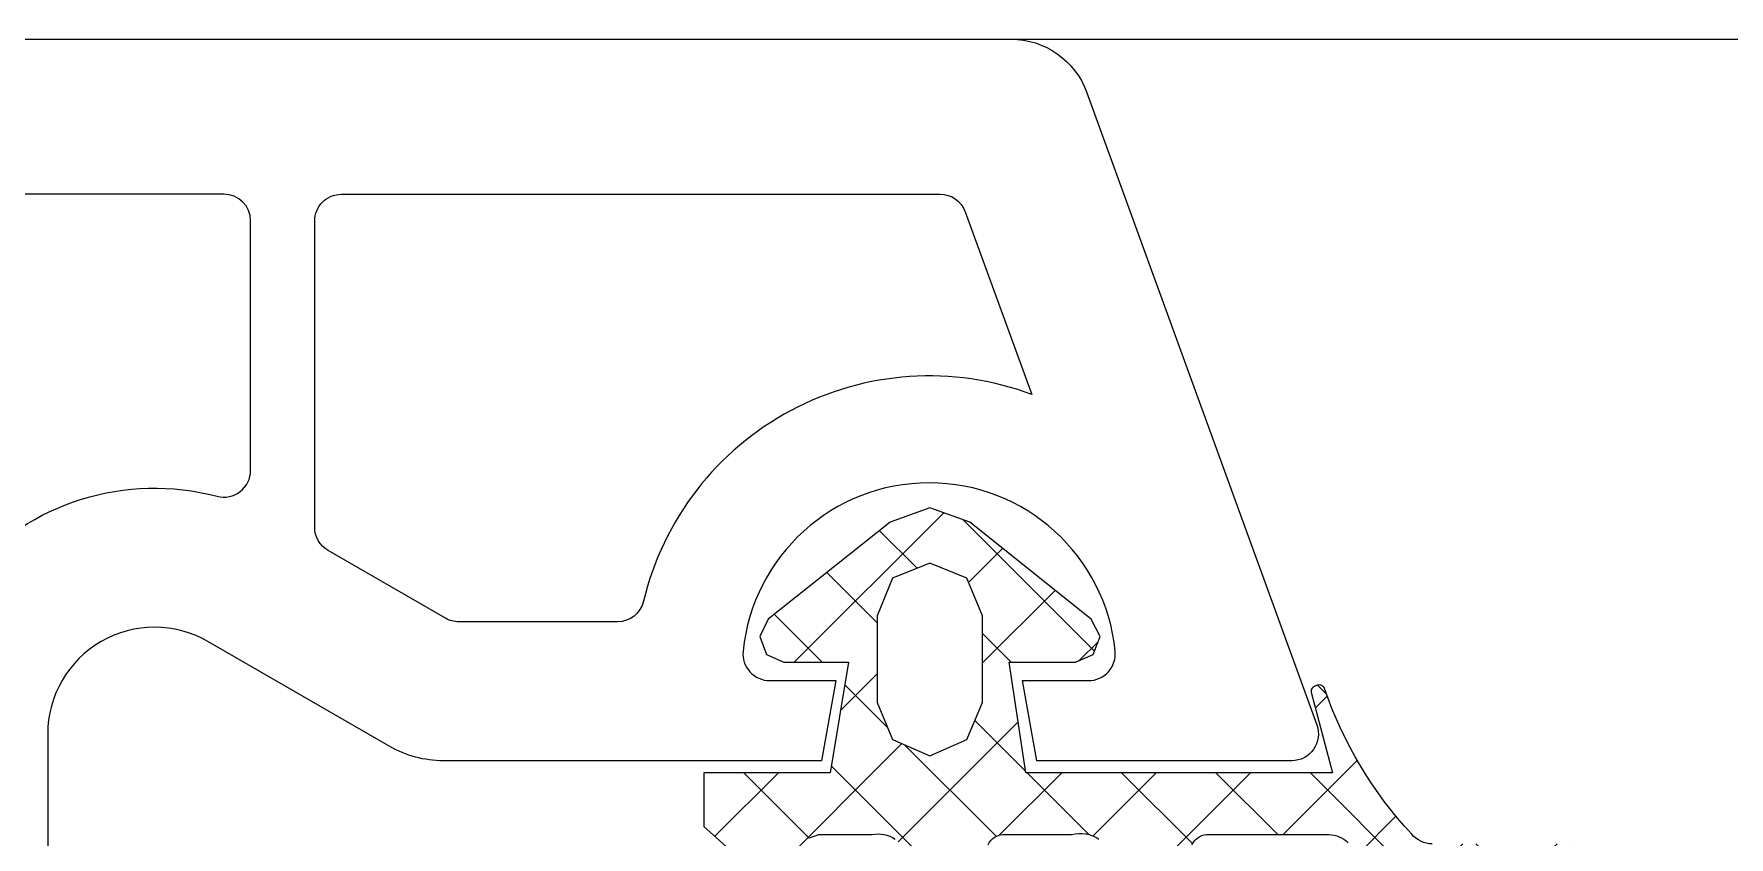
# Model space of a CAD drawing. Header units: millimetres. Extents: x 14753 to 45183, y 5640 to 19518.
# Drawn here: x 41575.57 to 41582.79, y 18264.93 to 18268.35 of the extents above; entities that cross this region are included whole.
import ezdxf

# ---------------------------------------------------------------- set-up
doc = ezdxf.new("R2010")
doc.units = ezdxf.units.MM
doc.linetypes.add('DASHDOT2', pattern=[0.5, 0.25, -0.125, 0, -0.125])
doc.linetypes.add('HIDDEN', pattern=[0.375, 0.25, -0.125])
doc.layers.add('5', color=5, linetype='HIDDEN')
doc.layers.add('tarama', color=253, linetype='Continuous')
doc.layers.add('pvc', color=253, linetype='Continuous', lineweight=9)

# ---------------------------------------------------------------- blocks, each defined once
blk = doc.blocks.new('A$C1A495F32')
at = {"layer": 'pvc'}
h = blk.add_hatch(dxfattribs=at)
h.set_pattern_fill('ANSI37', color=256, scale=0.025303643724684, angle=450, style=0, double=1)
h.set_pattern_definition([(315.0000000000103, (263.1673273903725, -45.79168958531954), (0.0022365472583062, 0.002236547258307), []), (45.00000000001029, (263.1673273903725, -45.79168958531954), (-0.002236547258307, 0.0022365472583062), [])])
edge = h.paths.add_edge_path()
edge.add_line((3.974321992485783, 3.770929502694343), (3.975312785412825, 3.767174885877466))
edge.add_line((3.975312785405548, 3.767174885862913), (3.960792801211935, 3.767174885862913))
edge.add_line((3.960792801211935, 3.767174885862913), (3.959997665682748, 3.772401087866455))
edge.add_line((3.959997665675473, 3.772401087881007), (3.963135959391363, 3.772401087881007))
edge.add_line((3.963135959391363, 3.772401087881007), (3.96398407561355, 3.772770056864826))
edge.add_line((3.96398407561355, 3.772770056857552), (3.964301798907399, 3.773620735366421))
edge.add_line((3.964301798914673, 3.773620735366421), (3.963879021939646, 3.774440666449663))
edge.add_line((3.96387902193237, 3.774440666449663), (3.95812669290899, 3.779027155971562))
edge.add_line((3.958126692916266, 3.779027155971562), (3.956243413696938, 3.779716410535911))
edge.add_line((3.956243413689662, 3.779716410535911), (3.954362696764292, 3.779027155971562))
edge.add_line((3.954362696764292, 3.779027155971562), (3.948582182594691, 3.774440666464212))
edge.add_line((3.948582182609243, 3.774440666449663), (3.948185028493753, 3.773620735366421))
edge.add_line((3.948185028493753, 3.773620735366421), (3.948502751780324, 3.772770056857552))
edge.add_line((3.948502751780324, 3.772770056857552), (3.949325245150247, 3.772401087873731))
edge.add_line((3.949325245164799, 3.772401087881007), (3.952394767824444, 3.772401087881007))
edge.add_line((3.952394767824444, 3.772401087881007), (3.951519953661772, 3.767174885870189))
edge.add_line((3.951519953654496, 3.767174885862913), (3.945540428227102, 3.767174885862913))
edge.add_line((3.945540428234378, 3.767174885862913), (3.945540428234378, 3.764632318030634))
edge.add_line((3.945540428234378, 3.764632318030634), (3.949638224265071, 3.760943587301881))
edge.add_line((3.949638224265071, 3.760943587309156), (3.954016118863363, 3.760943587309156))
edge.add_arc((3.954016118863363, 3.761956745198404), 0.0010131578947329, 270.0000000000103, 360.0000000000103)
edge.add_line((3.955029276752611, 3.761956745198404), (3.955029276752611, 3.761987679594311))
edge.add_arc((3.954016118863363, 3.761987679587036), 0.0010131578947329, 360.0000000000103, 450.0000000000103)
edge.add_line((3.954016118863363, 3.763000837476283), (3.950950331804052, 3.763000837476283))
edge.add_line((3.950950331796772, 3.763000837476283), (3.950542106176726, 3.76336576748872))
edge.add_arc((3.95119194102881, 3.763731023260334), 0.0007454509450267, 151.8069317185127, 209.3392419979718, ccw=False)
edge.add_line((3.950534929914283, 3.76408320719929), (3.950985892013703, 3.764242068842575))
edge.add_line((3.950985892020977, 3.764242068842575), (3.953502055534045, 3.764242068842575))
edge.add_arc((3.953795259832987, 3.762822098615288), 0.0014499255836929, 56.373358752750676, 101.66682270027468, ccw=False)
edge.add_line((3.954598197859013, 3.764029399222636), (3.957780907163396, 3.761219115483982))
edge.add_arc((3.959457399483653, 3.763117780596076), 0.0025328947367784, 228.5559874828587, 270.0000000000103)
edge.add_line((3.959457399483653, 3.760584885858406), (3.962794705432313, 3.760584885858406))
edge.add_arc((3.962794705425039, 3.761091464817581), 0.0005065789473779, 270.0000000000103, 360.0000000000103)
edge.add_line((3.963301284384213, 3.761091464817581), (3.963301284384213, 3.761572770570636))
edge.add_arc((3.962794705425039, 3.761572770563361), 0.0005065789473664, 360.0000000000103, 450.0000000000103)
edge.add_line((3.962794705425039, 3.762079349507985), (3.961382665707787, 3.762079349507985))
edge.add_arc((3.961382665715063, 3.764612244245653), 0.0025328947368437, 225.0000000000103, 270.00000000001023, ccw=False)
edge.add_line((3.959591638675192, 3.762821217205782), (3.959051448575337, 3.763365767495996))
edge.add_line((3.959051448575337, 3.763365767495996), (3.958997640591404, 3.763762921611486))
edge.add_arc((3.959741953818593, 3.763431494699033), 0.0008147674336357, 84.18453569201932, 155.997602179182, ccw=False)
edge.add_line((3.959824509976897, 3.764242068842575), (3.962953059533901, 3.764242068842575))
edge.add_arc((3.963381307214147, 3.762785421677107), 0.0015182941300453, 55.01736015241403, 106.38309789808599, ccw=False)
edge.add_line((3.964251788071122, 3.764029399222636), (3.967440542626718, 3.761213777615922))
edge.add_arc((3.969117034939698, 3.763112442735291), 0.0025328947367784, 228.5559874828587, 270.0000000000103)
edge.add_line((3.969117034939698, 3.760579548012173), (3.972577832129898, 3.760579548012173))
edge.add_arc((3.972577832129898, 3.761086126942245), 0.0005065789474125, 269.9999999895986, 359.9999999948045)
edge.add_line((3.973084411103627, 3.761086126942245), (3.973084411103627, 3.761647621016891))
edge.add_arc((3.972577832129898, 3.761647621016891), 0.0005065789473664, 360.0000000052161, 450.0000000104218)
edge.add_line((3.972577832129898, 3.762154199961513), (3.970477080634736, 3.762154199961513))
edge.add_arc((3.970477080642011, 3.763420647337623), 0.0012664473684046, 226.1847338347719, 270.00000000001023, ccw=False)
edge.add_line((3.969600274227558, 3.762506809573096), (3.968705038794723, 3.763365767495996))
edge.add_line((3.968705038801997, 3.763365767495996), (3.968651230818069, 3.763762921611486))
edge.add_arc((3.969415168336126, 3.763398789793427), 0.0008462815919922, 94.82784706618901, 154.5151360098573, ccw=False)
edge.add_line((3.96934394346317, 3.764242068842575), (3.975133301901223, 3.764242068842575))
edge.add_arc((3.975133301893946, 3.762950292533786), 0.0012917763157522, 44.599069733076476, 90.00000000001017, ccw=False)
edge.add_line((3.976053095015232, 3.763857302277756), (3.978618754415946, 3.76125548256095))
edge.add_arc((3.979520512380986, 3.762144707805417), 0.0012664473684826, 224.5990697367058, 270.0000000041749)
edge.add_line((3.979520512380986, 3.760878260429306), (3.986165485752279, 3.760878260429306))
edge.add_arc((3.986165485752279, 3.762144707805417), 0.0012664473683931, 270.0000000041749, 360.0000000010515)
edge.add_line((3.987431933113839, 3.762144707805417), (3.987431933113839, 3.762538785129436))
edge.add_arc((3.986165485752279, 3.762538785136712), 0.0012664473684621, 359.9999999989691, 449.9999999958457)
edge.add_line((3.986165485752279, 3.76380523249827), (3.980036418477538, 3.76380523249827))
edge.add_arc((3.980036418477538, 3.765071679859828), 0.0012664473684046, 219.8689108443933, 270.00000000001023, ccw=False)
edge.add_arc((3.993422245242981, 3.777550318794962), 0.019564874466695, 199.0747709728359, 222.7891846348418, ccw=False)
edge.add_arc((3.974692239135038, 3.771073707575851), 0.0002532894737386, 379.0747709781386, 469.7416254978789)
edge.add_line((3.974606683230376, 3.771312110060534), (3.974471024215745, 3.77126342588599))
edge.add_arc((3.974556580113127, 3.771025023386755), 0.0002532894736719, 109.741625502275, 202.1554468797507)
h.paths.add_polyline_path([(3.956243413689662, 3.767973460002393), (3.957993454110692, 3.768742145395664), (3.958736516666247, 3.770492185816692), (3.958736516666247, 3.774599528092948), (3.957993454110692, 3.776377753638371), (3.956243413689662, 3.777092631054983), (3.954467750430922, 3.776377753638371), (3.953752873014309, 3.774599528092948), (3.953752873014309, 3.770492185816692), (3.954467750430922, 3.768742145395664)], flags=16)
blk.add_line((3.960094756053877, 3.801898870464357), (5.129253038496242, 3.801898870464357), dxfattribs=at)
for points in [[(3.828424487830488, 3.801898870464357), (3.960094756053877, 3.801898870464357, -0.3152990000002134), (3.963661403322475, 3.799401476724595), (3.974567635610582, 3.769436851223873, -0.5205670000010109), (3.973378754031728, 3.767738951421048), (3.961305282384272, 3.767738951421048), (3.960636026298741, 3.771534497987885), (3.963760930142598, 3.771534497987885, 0.4438659999945087), (3.965019771232618, 3.772926198384084, 0.9045339999992252), (3.947396006056807, 3.772926198384084, 0.4438660000040894), (3.948654847161376, 3.771534497987885), (3.95177975099068, 3.771534497987885), (3.951110492387669, 3.767738951421048), (3.933186441281576, 3.767738951421048, -0.1316520000000674), (3.930656076903686, 3.768416960032482), (3.922047969608683, 3.773386853754345, 0.5773499999998207), (3.914456876504119, 3.769004133609995), (3.914456739861633, 3.720168101230226), (3.924578187230508, 3.720168101230226), (3.924578187230508, 3.708528425115217, -0.9999999999999998), (3.920023531361948, 3.708528425115217), (3.920023531361948, 3.715107372474447), (3.914452853234252, 3.715107372474447), (3.914452853234252, 3.684236927139863)], [(3.828424487830488, 3.801898870464357), (3.960094756053877, 3.801898870464357, -0.3152990000002134), (3.963661403337026, 3.799401476724595), (3.974567635610582, 3.769436851223873, -0.5205670000010109), (3.973378754031728, 3.767738951421048), (3.961305282384272, 3.767738951421048), (3.960636026298741, 3.771534497987885), (3.963760930142598, 3.771534497987885, 0.4438659999945087), (3.965019771232618, 3.772926198384084, 0.9045339999992252), (3.947396006056807, 3.772926198384084, 0.4438660000040894), (3.948654847161376, 3.771534497987885), (3.95177975099068, 3.771534497987885), (3.951110492387669, 3.767738951421048), (3.933186441281576, 3.767738951421048, -0.1316520000000674), (3.930656076903686, 3.768416960032482), (3.922047969608683, 3.773386853754345, 0.5773499999998207), (3.914456876504119, 3.769004133609995), (3.914456739861633, 3.720168101230226), (3.924578187230508, 3.720168101230226), (3.924578187230508, 3.708528425100666, -0.9999999999999998), (3.920023531361948, 3.708528425100666), (3.920023531361948, 3.715107372474447), (3.914452853234252, 3.715107372474447), (3.914452853234252, 3.684236927139863)], [(3.828424487830488, 3.801898870464357), (3.960094756053877, 3.801898870464357, -0.3152990000002134), (3.963661403337026, 3.799401476724595), (3.974567635610582, 3.769436851223873, -0.5205670000010109), (3.973378754031728, 3.767738951421048), (3.961305282384272, 3.767738951421048), (3.960636026298741, 3.771534497987885), (3.963760930142598, 3.771534497987885, 0.4438659999945087), (3.965019771232618, 3.772926198384084, 0.9045339999992252), (3.947396006056807, 3.772926198384084, 0.4438660000040894), (3.948654847161376, 3.771534497987885), (3.95177975099068, 3.771534497987885), (3.951110492387669, 3.767738951421048), (3.933186441281576, 3.767738951421048, -0.1316520000000674), (3.930656076903686, 3.768416960032482), (3.922047969608683, 3.773386853754345, 0.5773499999998207), (3.914456876504119, 3.769004133609995), (3.914456739861633, 3.720168101230226), (3.924578187230508, 3.720168101230226), (3.924578187230508, 3.708528425100666, -0.9999999999999998), (3.920023531361948, 3.708528425100666), (3.920023531361948, 3.715107372474447), (3.914452853234252, 3.715107372474447), (3.914452853234252, 3.684236927139863)], [(3.828424487830488, 3.801898870464357), (3.960094756053877, 3.801898870464357, -0.3152990000002134), (3.963661403337026, 3.799401476724595), (3.974567635610582, 3.769436851223873, -0.5205670000010109), (3.973378754031728, 3.767738951421048), (3.961305282384272, 3.767738951421048), (3.960636026298741, 3.771534497987885), (3.963760930142598, 3.771534497987885, 0.4438659999945087), (3.965019771232618, 3.772926198384084, 0.9045339999992252), (3.947396006056807, 3.772926198384084, 0.4438660000040894), (3.948654847161376, 3.771534497987885), (3.95177975099068, 3.771534497987885), (3.951110492387669, 3.767738951421048), (3.933186441281576, 3.767738951421048, -0.1316520000000674), (3.930656076903686, 3.768416960032482), (3.922047969608683, 3.773386853754345, 0.5773499999998207), (3.914456876504119, 3.769004133609995), (3.914456739861633, 3.720168101230226), (3.924578187230508, 3.720168101230226), (3.924578187230508, 3.708528425100666, -0.9999999999999998), (3.920023531361948, 3.708528425100666), (3.920023531361948, 3.715107372474447), (3.914452853234252, 3.715107372474447), (3.914452853234252, 3.684236927139863)], [(3.828424487830488, 3.801898870464357), (3.960094756053877, 3.801898870464357, -0.3152990000002134), (3.963661403337026, 3.799401476753701), (3.974567635610582, 3.769436851209319, -0.5205670000010109), (3.973378754031728, 3.767738951421048), (3.961305282384272, 3.767738951421048), (3.960636026298741, 3.771534498002436), (3.963760930142598, 3.771534498002436, 0.4438659999945087), (3.965019771232618, 3.772926198384084, 0.9045339999992252), (3.947396006056807, 3.772926198384084, 0.4438660000040894), (3.948654847161376, 3.771534498002436), (3.951779751005232, 3.771534498002436), (3.951110492402221, 3.767738951421048), (3.933186441281576, 3.767738951421048, -0.1316520000000674), (3.930656076889134, 3.768416960032482), (3.922047969623232, 3.773386853739792, 0.5773499999998207), (3.914456876504119, 3.769004133595443), (3.914456739861633, 3.720168101230226), (3.924578187230508, 3.720168101230226), (3.924578187230508, 3.708528425115217, -0.9999999999999998), (3.920023531347396, 3.708528425115217), (3.920023531347396, 3.715107372474447), (3.914452853234252, 3.715107372474447), (3.914452853234252, 3.684236927139863)], [(3.828424487830488, 3.801898870464357), (3.960094756053877, 3.801898870464357, -0.3152990000002134), (3.963661403337026, 3.799401476753701), (3.974567635610582, 3.769436851209319, -0.5205670000010109), (3.973378754031728, 3.767738951421048), (3.961305282384272, 3.767738951421048), (3.960636026298741, 3.771534498002436), (3.963760930142598, 3.771534498002436, 0.4438659999945087), (3.965019771232618, 3.772926198384084, 0.9045339999992252), (3.947396006056807, 3.772926198384084, 0.4438660000040894), (3.948654847161376, 3.771534498002436), (3.95177975099068, 3.771534498002436), (3.951110492402221, 3.767738951421048), (3.933186441281576, 3.767738951421048, -0.1316520000000674), (3.930656076889134, 3.768416960032482), (3.922047969608683, 3.773386853739792, 0.5773499999998207), (3.914456876504119, 3.769004133595443), (3.914456739861633, 3.720168101230226), (3.924578187230508, 3.720168101230226), (3.924578187230508, 3.708528425115217, -0.9999999999999998), (3.920023531347396, 3.708528425115217), (3.920023531347396, 3.715107372474447), (3.914452853234252, 3.715107372474447), (3.914452853234252, 3.684236927139863)], [(3.828424487845038, 3.801898870464357), (3.960094756053877, 3.801898870464357, -0.3152990000002134), (3.963661403337026, 3.799401476724595), (3.974567635610582, 3.769436851223873, -0.5205670000010109), (3.973378754031728, 3.767738951421048), (3.961305282384272, 3.767738951421048), (3.960636026313294, 3.771534497987885), (3.963760930142598, 3.771534497987885, 0.4438659999945087), (3.965019771247168, 3.772926198384084, 0.9045339999992252), (3.947396006056807, 3.772926198384084, 0.4438660000040894), (3.948654847161376, 3.771534497987885), (3.951779751005232, 3.771534497987885), (3.951110492402221, 3.767738951421048), (3.933186441281576, 3.767738951421048, -0.1316520000000674), (3.930656076918238, 3.768416960032482), (3.922047969623232, 3.773386853754345, 0.5773499999998207), (3.914456876504119, 3.769004133609995), (3.914456739861633, 3.720168101230226), (3.924578187230508, 3.720168101230226), (3.924578187230508, 3.708528425100666, -0.9999999999999998), (3.920023531361948, 3.708528425100666), (3.920023531361948, 3.715107372474447), (3.914452853234252, 3.715107372474447), (3.914452853234252, 3.684236927139863)], [(3.950534929914283, 3.76408320719929), (3.950985892020977, 3.764242068842575), (3.953502055534045, 3.764242068842575, -0.2002438488319815), (3.954598197859013, 3.764029399222636)], [(3.958997640584128, 3.763762921611486, -0.3240181730328407), (3.959824509962345, 3.764242068842575), (3.962953059512074, 3.764242068842575, -0.2279550461904184), (3.964251788071122, 3.764029399222636)], [(3.968651230810791, 3.763762921611486, -0.2664873028457044), (3.96934394346317, 3.764242068842575), (3.975133301893946, 3.764242068842575, -0.2007316071175095), (3.976053095000678, 3.763857302277756)], [(3.980036418477538, 3.76380523249827, -0.2222948353450592), (3.979064403538357, 3.764259844967455, -0.1038445285213945), (3.974931621210998, 3.771156483031517, 0.4176266132130548), (3.974606683215823, 3.771312110060534), (3.974471024193917, 3.77126342588599, 0.4266074269595868), (3.974321992471231, 3.770929502694343), (3.975312785390996, 3.767174885862913), (3.960792801211935, 3.767174885862913), (3.959997665660921, 3.772401087881007), (3.963135959391363, 3.772401087881007), (3.96398407561355, 3.772770056857552), (3.964301798900123, 3.773620735366421), (3.96387902193237, 3.774440666449663), (3.958126692916266, 3.779027155971562), (3.956243413689662, 3.779716410535911), (3.954362696764292, 3.779027155971562), (3.948582182594691, 3.774440666449663), (3.948185028479201, 3.773620735366421), (3.948502751780324, 3.772770056857552), (3.949325245150247, 3.772401087881007), (3.952394767809893, 3.772401087881007), (3.951519953654496, 3.767174885862913), (3.945540428234378, 3.767174885862913), (3.945540428234378, 3.764632318030634), (3.949638224250517, 3.760943587309156)], [(3.950534929914283, 3.76408320719929), (3.950985892020977, 3.764242068842575), (3.953502055534045, 3.764242068842575, -0.2002438488319815), (3.954598197859013, 3.764029399222636)], [(3.958997640584128, 3.763762921611486, -0.3240181730328407), (3.959824509962345, 3.764242068842575), (3.962953059512074, 3.764242068842575, -0.2279550461904184), (3.964251788071122, 3.764029399222636)], [(3.968651230810791, 3.763762921611486, -0.2664873028457044), (3.96934394346317, 3.764242068842575), (3.975133301893946, 3.764242068842575, -0.2007316071175095), (3.976053095000678, 3.763857302277756)], [(3.980036418477538, 3.76380523249827, -0.2222948353450592), (3.979064403538357, 3.764259844967455, -0.1038445285213945), (3.974931621210998, 3.771156483031517, 0.4176266132130548), (3.974606683215823, 3.771312110060534), (3.974471024193917, 3.77126342588599, 0.4266074269595868), (3.974321992471231, 3.770929502694343), (3.975312785390996, 3.767174885862913), (3.960792801211935, 3.767174885862913), (3.959997665660921, 3.772401087881007), (3.963135959391363, 3.772401087881007), (3.96398407561355, 3.772770056857552), (3.964301798900123, 3.773620735366421), (3.96387902193237, 3.774440666449663), (3.958126692916266, 3.779027155971562), (3.956243413689662, 3.779716410535911), (3.954362696764292, 3.779027155971562), (3.948582182594691, 3.774440666449663), (3.948185028479201, 3.773620735366421), (3.948502751780324, 3.772770056857552), (3.949325245150247, 3.772401087881007), (3.952394767809893, 3.772401087881007), (3.951519953654496, 3.767174885862913), (3.945540428234378, 3.767174885862913), (3.945540428234378, 3.764632318030634), (3.949638224250517, 3.760943587309156)], [(3.950534929914283, 3.76408320719929), (3.950985892020977, 3.764242068842575), (3.953502055534045, 3.764242068842575, -0.2002438488319815), (3.954598197859013, 3.764029399222636)], [(3.958997640584128, 3.763762921611486, -0.3240181730328407), (3.959824509962345, 3.764242068842575), (3.962953059512074, 3.764242068842575, -0.2279550461904184), (3.964251788071122, 3.764029399222636)], [(3.968651230810791, 3.763762921611486, -0.2664873028457044), (3.96934394346317, 3.764242068842575), (3.975133301893946, 3.764242068842575, -0.2007316071175095), (3.976053095000678, 3.763857302277756)], [(3.980036418477538, 3.76380523249827, -0.2222948353450592), (3.979064403538357, 3.764259844967455, -0.1038445285213945), (3.974931621210998, 3.771156483031517, 0.4176266132130548), (3.974606683215823, 3.771312110060534), (3.974471024193917, 3.771263425871437, 0.4266074269595868), (3.974321992471231, 3.770929502694343), (3.975312785390996, 3.767174885862913), (3.960792801211935, 3.767174885862913), (3.959997665660921, 3.772401087881007), (3.963135959391363, 3.772401087881007), (3.96398407561355, 3.772770056857552), (3.964301798900123, 3.773620735366421), (3.96387902193237, 3.774440666449663), (3.958126692916266, 3.779027155971562), (3.956243413689662, 3.779716410535911), (3.954362696764292, 3.779027155971562), (3.948582182594691, 3.774440666449663), (3.948185028479201, 3.773620735366421), (3.948502751780324, 3.772770056857552), (3.949325245150247, 3.772401087881007), (3.952394767809893, 3.772401087881007), (3.951519953654496, 3.767174885862913), (3.945540428234378, 3.767174885862913), (3.945540428234378, 3.764632318030634), (3.949638224250517, 3.760943587309156)], [(3.950534929914283, 3.76408320719929), (3.950985892020977, 3.764242068842575), (3.953502055534045, 3.764242068842575, -0.2002438488319815), (3.954598197859013, 3.764029399222636)], [(3.958997640584128, 3.763762921611486, -0.3240181730328407), (3.959824509962345, 3.764242068842575), (3.962953059512074, 3.764242068842575, -0.2279550461904184), (3.964251788071122, 3.764029399222636)], [(3.968651230810791, 3.763762921611486, -0.2664873028457044), (3.96934394346317, 3.764242068842575), (3.975133301893946, 3.764242068842575, -0.2007316071175095), (3.976053095000678, 3.763857302277756)], [(3.980036418477538, 3.76380523249827, -0.2222948353450592), (3.979064403538357, 3.764259844967455, -0.1038445285213945), (3.974931621210998, 3.771156483031517, 0.4176266132130548), (3.974606683215823, 3.771312110060534), (3.974471024193917, 3.771263425871437, 0.4266074269595868), (3.974321992471231, 3.770929502694343), (3.975312785390996, 3.767174885862913), (3.960792801211935, 3.767174885862913), (3.959997665660921, 3.772401087881007), (3.963135959391363, 3.772401087881007), (3.96398407561355, 3.772770056857552), (3.964301798900123, 3.773620735366421), (3.96387902193237, 3.774440666449663), (3.958126692916266, 3.779027155971562), (3.956243413689662, 3.779716410535911), (3.954362696764292, 3.779027155971562), (3.948582182594691, 3.774440666449663), (3.948185028479201, 3.773620735366421), (3.948502751780324, 3.772770056857552), (3.949325245150247, 3.772401087881007), (3.952394767809893, 3.772401087881007), (3.951519953654496, 3.767174885862913), (3.945540428234378, 3.767174885862913), (3.945540428234378, 3.764632318030634), (3.949638224250517, 3.760943587309156)], [(3.950534929914283, 3.76408320719929), (3.950985892020977, 3.764242068857126), (3.953502055534045, 3.764242068857126, -0.2002438488319815), (3.954598197844461, 3.764029399237188)], [(3.958997640584128, 3.763762921611486, -0.3240181730328407), (3.959824509962345, 3.764242068857126), (3.962953059526626, 3.764242068857126, -0.2279550461904184), (3.964251788071122, 3.764029399237188)], [(3.968651230810791, 3.763762921611486, -0.2664873028457044), (3.96934394346317, 3.764242068857126), (3.975133301879395, 3.764242068857126, -0.2007316071175095), (3.976053095000678, 3.763857302277756)], [(3.980036418462987, 3.763805232512822, -0.2222948353450592), (3.979064403538357, 3.764259844967455, -0.1038445285213945), (3.974931621210998, 3.771156483046069, 0.4176266132130548), (3.974606683215823, 3.771312110060534), (3.974471024193917, 3.771263425871437, 0.4266074269595868), (3.974321992471231, 3.770929502708895), (3.975312785405548, 3.767174885862913), (3.960792801211935, 3.767174885862913), (3.959997665660921, 3.772401087866455), (3.963135959391363, 3.772401087866455), (3.96398407561355, 3.772770056843), (3.964301798900123, 3.773620735366421), (3.96387902193237, 3.774440666449663), (3.958126692916266, 3.779027155971562), (3.956243413689662, 3.779716410535911), (3.954362696764292, 3.779027155971562), (3.948582182609243, 3.774440666449663), (3.948185028479201, 3.773620735366421), (3.948502751780324, 3.772770056843), (3.949325245164799, 3.772401087866455), (3.952394767795338, 3.772401087866455), (3.951519953654496, 3.767174885862913), (3.945540428234378, 3.767174885862913), (3.945540428234378, 3.764632318045185), (3.949638224265071, 3.760943587323708)], [(3.950534929914283, 3.76408320719929), (3.950985892006428, 3.764242068857126), (3.953502055534045, 3.764242068857126, -0.2002438488319815), (3.954598197844461, 3.764029399237188)], [(3.958997640584128, 3.763762921611486, -0.3240181730328407), (3.959824509962345, 3.764242068857126), (3.962953059526626, 3.764242068857126, -0.2279550461904184), (3.964251788071122, 3.764029399237188)], [(3.968651230810791, 3.763762921611486, -0.2664873028457044), (3.96934394346317, 3.764242068857126), (3.975133301879395, 3.764242068857126, -0.2007316071175095), (3.976053095000678, 3.763857302277756)], [(3.980036418462987, 3.763805232512822, -0.2222948353450592), (3.979064403538357, 3.764259844967455, -0.1038445285213945), (3.974931621210998, 3.771156483046069, 0.4176266132130548), (3.974606683215823, 3.771312110060534), (3.974471024193917, 3.771263425871437, 0.4266074269595868), (3.974321992471231, 3.770929502708895), (3.975312785405548, 3.767174885862913), (3.960792801211935, 3.767174885862913), (3.959997665660921, 3.772401087866455), (3.963135959391363, 3.772401087866455), (3.96398407561355, 3.772770056843), (3.964301798900123, 3.773620735366421), (3.96387902193237, 3.774440666449663), (3.958126692916266, 3.779027155971562), (3.956243413689662, 3.779716410535911), (3.954362696764292, 3.779027155971562), (3.948582182609243, 3.774440666449663), (3.948185028479201, 3.773620735366421), (3.948502751780324, 3.772770056843), (3.949325245135697, 3.772401087866455), (3.952394767795338, 3.772401087866455), (3.951519953654496, 3.767174885862913), (3.945540428205275, 3.767174885862913), (3.945540428205275, 3.764632318045185), (3.949638224235965, 3.760943587323708)], [(3.950534929914283, 3.76408320719929), (3.950985892020977, 3.764242068842575), (3.953502055534045, 3.764242068842575, -0.2002438488319815), (3.954598197859013, 3.764029399222636)], [(3.95899764059868, 3.763762921611486, -0.3240181730328407), (3.959824509976897, 3.764242068842575), (3.962953059526626, 3.764242068842575, -0.2279550461904184), (3.964251788071122, 3.764029399222636)], [(3.968651230810791, 3.763762921611486, -0.2664873028457044), (3.96934394346317, 3.764242068842575), (3.975133301893946, 3.764242068842575, -0.2007316071175095), (3.976053095015232, 3.763857302277756)], [(3.980036418477538, 3.76380523249827, -0.2222948353450592), (3.979064403538357, 3.764259844967455, -0.1038445285213945), (3.974931621210998, 3.771156483031517, 0.4176266132130548), (3.974606683230376, 3.771312110060534), (3.974471024208467, 3.771263425871437, 0.4266074269595868), (3.974321992485783, 3.770929502694343), (3.975312785405548, 3.767174885862913), (3.960792801211935, 3.767174885862913), (3.959997665675473, 3.772401087881007), (3.963135959391363, 3.772401087881007), (3.96398407561355, 3.772770056857552), (3.964301798914673, 3.773620735366421), (3.96387902193237, 3.774440666449663), (3.958126692916266, 3.779027155971562), (3.956243413689662, 3.779716410535911), (3.954362696764292, 3.779027155971562), (3.948582182609243, 3.774440666449663), (3.948185028493753, 3.773620735366421), (3.948502751780324, 3.772770056857552), (3.949325245164799, 3.772401087881007), (3.952394767824444, 3.772401087881007), (3.951519953654496, 3.767174885862913), (3.945540428234378, 3.767174885862913), (3.945540428234378, 3.764632318030634), (3.949638224265071, 3.760943587309156)], [(3.950534929914283, 3.76408320719929), (3.950985892020977, 3.764242068842575), (3.953502055534045, 3.764242068842575, -0.2002438488319815), (3.954598197859013, 3.764029399222636)], [(3.95899764059868, 3.763762921611486, -0.3240181730328407), (3.959824509976897, 3.764242068842575), (3.962953059526626, 3.764242068842575, -0.2279550461904184), (3.964251788071122, 3.764029399222636)], [(3.968651230810791, 3.763762921611486, -0.2664873028457044), (3.96934394346317, 3.764242068842575), (3.975133301893946, 3.764242068842575, -0.2007316071175095), (3.976053095015232, 3.763857302277756)], [(3.980036418477538, 3.76380523249827, -0.2222948353450592), (3.979064403538357, 3.764259844967455, -0.1038445285213945), (3.974931621210998, 3.771156483031517, 0.4176266132130548), (3.974606683230376, 3.771312110060534), (3.974471024208467, 3.771263425871437, 0.4266074269595868), (3.974321992485783, 3.770929502694343), (3.975312785405548, 3.767174885862913), (3.960792801211935, 3.767174885862913), (3.959997665675473, 3.772401087881007), (3.963135959391363, 3.772401087881007), (3.96398407561355, 3.772770056857552), (3.964301798914673, 3.773620735366421), (3.96387902193237, 3.774440666449663), (3.958126692916266, 3.779027155971562), (3.956243413689662, 3.779716410535911), (3.954362696764292, 3.779027155971562), (3.948582182609243, 3.774440666449663), (3.948185028493753, 3.773620735366421), (3.948502751780324, 3.772770056857552), (3.949325245164799, 3.772401087881007), (3.952394767824444, 3.772401087881007), (3.951519953654496, 3.767174885862913), (3.945540428234378, 3.767174885862913), (3.945540428234378, 3.764632318030634), (3.949638224265071, 3.760943587309156)]]:
    blk.add_lwpolyline(points, format="xyb", dxfattribs=at)
for points in [[(3.909705997357376, 3.776152726706641, 0.2240303776109985), (3.910691817291081, 3.776592776142933, -0.2870261695237432), (3.922480958441155, 3.780260270817962, 0.491784869268081), (3.924068237829485, 3.781483765291342), (3.924068237829485, 3.793295632531226, 0.4142135623729316), (3.922803056600968, 3.794560813774297), (3.879284810769603, 3.794560813774297, 0.4142135623729317), (3.878019629541086, 3.793295632531226), (3.878019629541086, 3.778055420691089, 0.4080924360906529), (3.879258316519551, 3.776790515177708)], [(3.927104675094596, 3.778794530873708), (3.927104675094596, 3.793295631585351, -0.4142140000054072), (3.928369857283541, 3.794560813774297), (3.956728374483645, 3.794560813774297, -0.3152989999954745), (3.957917256062502, 3.793728349213779), (3.961063953931443, 3.785082873488136, 0.4500920000000845), (3.942675036931176, 3.775287870950703, -0.3468019999990337), (3.941444778829463, 3.774317898780282), (3.933932250991346, 3.774317898780282, -0.1316520000005876), (3.933299659911426, 3.774487400303768), (3.927737266174517, 3.777698850222805, -0.2679490000010188)]]:
    blk.add_lwpolyline(points, format="xyb", close=True, dxfattribs=at)
blk.add_lwpolyline([(3.956243413689662, 3.767973460002393), (3.957993454110692, 3.768742145395664), (3.958736516666247, 3.770492185816692), (3.958736516666247, 3.774599528092948), (3.957993454110692, 3.776377753638371), (3.956243413689662, 3.777092631054983), (3.954467750430922, 3.776377753638371), (3.953752873014309, 3.774599528092948), (3.953752873014309, 3.770492185816692), (3.954467750430922, 3.768742145395664)], close=True, dxfattribs=at)
at = {"layer": 'tarama', "linetype": 'DASHDOT2', "ltscale": 50}
blk.add_circle((3.749999702835338, 3.750000201784132), 3.75, dxfattribs=at)

msp = doc.modelspace()

# ---------------------------------------------------------------- block references
at = {"layer": '5', "color": 8, "linetype": 'ByBlock', "xscale": 90.00000000014552, "yscale": 90.00000000014552, "zscale": 90.00000000014552}
msp.add_blockref('A$C1A495F32', (41223.32563882699, 17926.1605228265, -574.2036407451216), dxfattribs=at)

doc.saveas('drawing.dxf')
